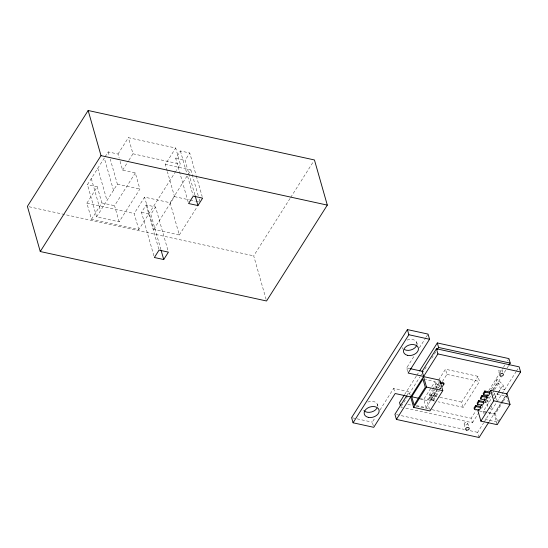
<?xml version="1.0" encoding="UTF-8"?>
<svg xmlns="http://www.w3.org/2000/svg" width="548" height="548" viewBox="0 0 548 548"><rect width="100%" height="100%" fill="white"/><g stroke="black" fill="none" stroke-linecap="round" stroke-linejoin="round"><path stroke-width="0.41" stroke-dasharray="2.74 2.06" d="M120.081 161.304L122.601 170.175L135.301 172.949L139.898 189.067L119.149 221.817L96.619 216.892L87.433 184.649L104.291 158.043L113.477 190.286M105.154 156.673L108.182 151.899L118.012 154.05L119.163 158.077M175.785 171.257L138.795 229.639L91.482 219.296L86.885 203.171L97.263 186.799L87.433 184.649M118.012 154.05L128.383 137.678L175.703 148.015L180.292 164.14L176.237 170.544M91.482 219.296L101.853 202.918L97.263 186.799M122.601 170.175L128.465 160.913M128.917 160.208L132.979 153.796L128.383 137.678M96.619 216.892L117.368 184.149L110.251 159.153M119.149 221.817L114.553 205.699L135.301 172.949M138.795 229.639L134.205 213.514L144.576 197.143L170.133 202.726L179.319 234.969L153.762 229.386L144.576 197.143M167.167 170.839L165.325 164.393L175.703 148.015M153.892 255.861L141.494 212.329L146.193 204.918L155.55 206.959L167.955 250.491M188.101 201.87L175.709 158.365L180.408 150.947L189.766 152.995L196.081 175.161M160.913 249.689L150.858 214.378L155.55 206.959M194.889 194.889L185.066 160.406L189.766 152.995M170.133 202.726L187.724 174.963M188.176 174.25L190.882 169.976L165.325 164.393M153.762 229.386L174.511 196.636L167.393 171.647M179.319 234.969L197.362 206.493M266.088 299.352L253.697 255.848L290.241 198.171M290.693 197.451L313.531 161.407M373.325 425.844L372.277 422.159L375.01 417.843M380.024 409.931L393.69 388.361L409.198 391.752L410.247 395.437M407.705 371.578L406.657 367.893L414.404 355.673M419.412 347.761L425.796 337.691M426.248 336.972L428.07 334.095M404.534 394.676L416.37 375.997M416.829 375.277L419.104 371.681M406.965 395.272L409.198 391.752M401.273 406.369L419.932 376.914M420.391 376.195L421.755 374.044M422.207 373.325L426.303 366.859M431.769 358.234L436.318 351.049M416.501 405.589L426.118 407.685L423.755 399.382L434.982 381.661L425.358 379.559M434.77 401.081L430.591 400.17L429.125 395.012L432.297 389.998M432.756 389.279L438.201 380.689M438.653 379.97L445.462 369.222L478.02 376.339L479.486 381.504L463.149 407.287L438.105 401.814M429.474 409.335L426.947 400.472L428.029 398.766L432.913 399.828L433.235 400.958L428.351 399.889L428.029 398.766M428.351 399.889L429.954 397.355L429.639 396.225L430.81 394.375L435.694 395.437L436.016 396.567L431.132 395.498L430.81 394.375M431.132 395.498L432.742 392.964L432.42 391.834L433.674 389.854M435.701 386.655L440.585 387.724L440.9 388.854L436.023 387.785L435.701 386.655L437.188 384.306L439.633 384.833M435.619 388.422L434.413 390.32L439.297 391.388M440.77 386.141L437.51 385.429L439.119 382.894L438.797 381.764M430.591 400.17L439.667 385.847M442.394 381.545L446.928 374.387L445.462 369.222M426.118 407.685L436.893 390.676M432.913 399.828L434.523 397.293L429.639 396.225M435.694 395.437L437.304 392.902L432.42 391.834M438.975 390.265L440.585 387.724M433.235 400.958L434.838 398.423L434.523 397.293M436.016 396.567L437.626 394.033L437.304 392.902M463.149 407.287L461.683 402.129L478.02 376.339M405.815 408.185L472.445 422.748L471.157 418.234L476.164 410.329M488.809 390.471L499.379 373.688L498.331 370.037M499.838 372.976L503.023 367.941M503.475 367.222L504.845 365.071M507.571 360.762L508.482 359.324M491.22 389.368L497.57 379.339L503.133 385.086L504.509 389.923L500.44 389.039L498.776 383.196L497.159 382.84L496.07 379.01L497.57 379.339M485.816 400.746L484.905 402.177L486.521 402.533L488.186 408.376M492.618 390.005L497.159 382.84M472.445 422.748L478.815 412.692M481.548 408.376L482.911 406.226M485.192 402.629L488.83 396.882M493.385 389.703L501.125 377.49M504.311 372.455L508.407 365.989M486.521 402.533L491.967 393.937M492.419 393.224L494.234 390.354M494.686 389.642L498.776 383.196M484.199 414.254L483.336 411.233L492.768 396.355M493.214 395.642L494.563 393.519L506.585 396.149L508.304 402.184M494.536 398.348L497.714 393.334M498.166 392.615L500.44 389.039M494.508 398.697L498.139 392.971M498.591 392.252L503.133 385.086M479.103 437.503L477.63 432.345L483.562 422.988M484.014 422.268L515.935 371.887M516.394 371.167L518.675 367.564M489.138 421.665L500.536 403.677M500.988 402.958L506.01 395.04M497.173 424.679L494.186 414.199L501.728 402.3M502.174 401.595L507.051 393.896M499.523 419.336L497.728 422.172L495.358 413.863L502.995 401.814M503.441 401.109L506.585 396.149M175.709 158.365L185.066 160.406M132.979 153.796L180.292 164.14M117.368 184.149L139.898 189.067M174.511 196.636L189.355 199.883M190.177 200.061L195.122 201.143M195.944 201.321L198.417 201.863M101.853 202.918L114.553 205.699M141.494 212.329L150.858 214.378M86.885 203.171L134.205 213.514M29.071 206.747L253.697 255.848M446.928 374.387L479.486 381.504M406.657 367.893L409.925 368.605M486.453 394.224L488.083 394.581M483.815 398.348L485.323 398.677M432.742 392.964L437.626 394.033M429.125 395.012L439.14 397.204M439.976 397.382L461.683 402.129M489.001 408.555L492.255 409.267L491.337 406.041M429.954 397.355L434.838 398.423M483.336 411.233L495.358 413.863M479.534 411L494.186 414.199M420.549 398.684L423.755 399.382M419.617 398.869L426.947 400.472M496.926 421.994L485.699 419.542L485.055 417.275M407.856 404.397L412.021 405.308M416.185 406.219L431.18 409.493M432.016 409.678L471.157 418.234M400.814 407.089L402.479 407.452M396.601 414.63L464.266 429.42M470.115 430.701L477.63 432.345M352.433 417.823L372.277 422.159M486.987 400.403L490.323 403.855M502.804 372.291L501.968 369.359A1.856 1.288 -15.9 0 1 499.338 370.989A1.856 1.288 -15.9 0 1 499.153 368.749M494.563 393.519L496.495 400.314M467.759 423.33A1.856 1.288 -15.9 0 1 465.122 424.953A1.856 1.288 -15.9 0 1 464.937 422.714A1.856 1.288 -15.9 0 1 467.759 423.33L468.807 427.008M464.122 424.001L465.17 427.68M437.188 384.306L437.51 385.429M434.982 381.661L436.914 388.457M416.617 342.137L417.247 344.35M402.348 347.583L402.766 349.055M393.69 388.361L394.95 392.786M377.319 404.109L377.949 406.342M196.314 175.983L202.157 196.499M190.882 169.976L198.232 195.773M199.15 198.999L200.068 202.226M180.408 150.947L186.717 173.113M187.656 176.394L193.033 195.28M146.193 204.918L158.824 249.265M108.182 151.899L109.333 155.933M97.811 168.277L106.99 200.52M91.324 178.511L100.51 210.754M407.116 340.061A7.672 5.309 -15.9 0 1 416.843 344.904M367.811 402.033A7.672 5.309 -15.9 0 1 377.545 406.876"/><path stroke-width="0.82" d="M88.153 110.497L27.4 206.384L40.257 251.525L266.554 300.989L327.307 205.11L314.449 159.961L88.153 110.497L101.01 155.639L40.257 251.525M163.722 259.546L168.421 252.135L159.057 250.087L154.365 257.498L163.722 259.546L161.153 250.511M197.931 205.555L202.63 198.143L193.266 196.095L188.567 203.514L197.931 205.555L195.122 195.704M506.462 394.32L520.6 372.003L519.127 366.845L436.427 348.768L437.9 353.926L423.631 376.442L408.13 373.051L429.543 339.26L428.07 334.095L407.397 329.581L351.604 417.638L353.07 422.796L373.75 427.317L395.163 393.519L410.664 396.91L413.651 407.39L429.933 410.952L442.798 390.642L439.811 380.161L423.536 376.606L396.403 419.425L479.103 437.503L488.679 422.392M353.07 422.796L408.863 334.739L407.397 329.581M404.082 395.389L399.526 402.575L400.389 405.589M419.556 370.962L437.311 342.945L508.941 358.604L510.229 363.119L508.859 365.276M406.52 395.971L394.93 414.267L396.403 419.425M423.631 376.442L422.166 371.284L436.427 348.768M437.229 349.617L438.599 347.459L437.311 342.945M411.726 396.752L422.953 379.038L425.317 387.34L414.096 405.061L411.726 396.752L418.939 398.334M413.651 407.39L426.515 387.087L423.536 376.606M442.394 386.498L444.003 383.963L443.681 382.833L439.612 381.942M480.528 406.506L475.643 405.438L474.034 407.972L474.356 409.103L479.24 410.171L480.849 407.63L480.528 406.506L481.644 404.739M483.631 401.609L478.747 400.547L477.137 403.081L477.459 404.212L482.343 405.28L483.953 402.739L483.631 401.609L484.884 399.629M486.905 396.437L482.028 395.368L480.418 397.903L480.74 399.033L485.624 400.102L487.227 397.56L486.905 396.437L487.693 395.197M489.693 392.046L484.809 390.977L483.199 393.512L483.521 394.642L488.405 395.711L490.015 393.169L489.693 392.046L490.768 390.334L507.051 393.896L510.037 404.376L497.173 424.679L480.891 421.124L477.904 410.644L478.582 409.575M474.356 409.103L475.965 406.561L475.643 405.438M477.459 404.212L479.068 401.67L478.747 400.547M480.74 399.033L482.343 396.492L482.028 395.368M483.521 394.642L485.131 392.101L484.809 390.977M480.891 421.124L493.755 400.814L490.768 390.334M101.01 155.639L327.307 205.11M408.863 334.739L429.543 339.26M438.599 347.459L510.229 363.119M437.9 353.926L520.6 372.003M409.925 368.605L422.166 371.284M485.131 392.101L490.015 393.169M439.934 383.073L444.003 383.963M482.343 396.492L487.227 397.56M493.755 400.814L510.037 404.376M426.515 387.087L442.798 390.642M479.068 401.67L483.953 402.739M475.965 406.561L480.849 407.63M376.901 408.308A7.672 5.309 -15.9 0 1 363.899 410.712M416.843 344.904A7.672 5.309 -15.9 0 1 404.486 349.624M466.588 430.105A1.856 1.288 -15.9 0 0 469.225 428.481A1.856 1.288 -15.9 0 0 466.403 427.865A1.856 1.288 -15.9 0 0 466.588 430.105M407.582 355.344A7.672 5.309 -15.9 0 0 418.46 348.631A7.672 5.309 -15.9 0 0 406.822 346.089A7.672 5.309 -15.9 0 0 407.582 355.344M368.29 417.357A7.672 5.309 -15.9 0 0 379.168 410.644A7.672 5.309 -15.9 0 0 367.53 408.102A7.672 5.309 -15.9 0 0 368.29 417.357M500.797 376.12A1.856 1.288 -15.9 0 0 503.434 374.49A1.856 1.288 -15.9 0 0 500.612 373.873A1.856 1.288 -15.9 0 0 500.797 376.12"/></g></svg>
